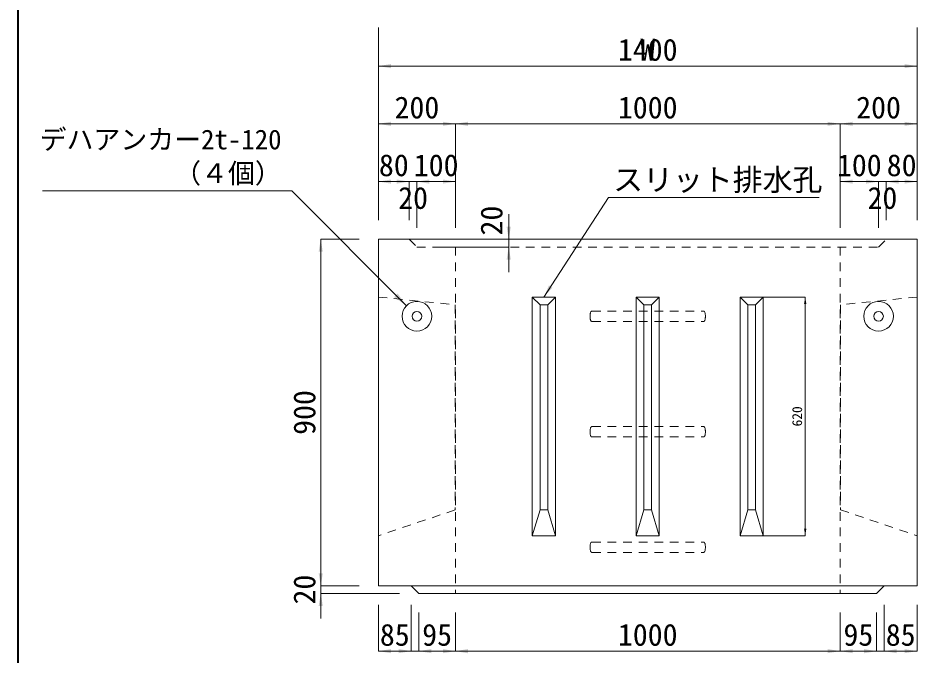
# Model space of a CAD drawing. Units: millimetres at full size, sheet at 1:30; some dimension numbers follow another scale. Extents: x 19038 to 49388, y -43687 to -27642.
# Drawn here: x 36888 to 39225, y -39007 to -37352 of the extents above; entities that cross this region are included whole.
import ezdxf
from ezdxf.enums import TextEntityAlignment as Align

# ---------------------------------------------------------------- set-up
doc = ezdxf.new("R2010")
doc.units = ezdxf.units.MM
doc.header["$LTSCALE"] = 30
doc.linetypes.add('USER1', pattern=[1.35, 0.75, -0.6])
for name, color, linetype, lineweight in [('0_2', 7, 'Continuous', 9), ('インサート', 3, 'USER1', 5), ('図枠', 7, 'Continuous', 5), ('寸法線', 7, 'Continuous', 9), ('本体', 2, 'Continuous', 13)]:
    doc.layers.add(name, color=color, linetype=linetype, lineweight=lineweight)
doc.styles.add('ＭＳ ゴシック', font='')
doc.styles.get('ＭＳ ゴシック').set_extended_font_data('MS Gothic')

# ---------------------------------------------------------------- blocks, each defined once
blk = doc.blocks.new('filled_arrow')
at = {"color": 0, "linetype": 'Continuous', "lineweight": -2}
blk.add_solid([(7.5, 1.25), (0, 0), (7.5, -1.25)], dxfattribs=at)

msp = doc.modelspace()

# ---------------------------------------------------------------- linework, layer by layer
at = {"layer": '0_2', "linetype": 'USER1'}
for p, q in [((37825.01, -38076.71), (38024.01, -38096.74)), ((39225.01, -38076.71), (39026.01, -38096.74)), ((38024.01, -38096.74), (38024.01, -38629.93)), ((38380.26, -38113.21), (38669.76, -38113.21)), ((39026.01, -38096.74), (39026.01, -38629.71)), ((38380.26, -38140.21), (38669.76, -38140.21)), ((38380.26, -38413.21), (38669.76, -38413.21)), ((38380.26, -38440.21), (38669.76, -38440.21)), ((38024.01, -38629.93), (37825.01, -38696.71)), ((39026.01, -38629.71), (39225.01, -38696.71)), ((38380.26, -38713.21), (38669.76, -38713.21)), ((38380.26, -38740.21), (38669.76, -38740.21))]:
    msp.add_line(p, q, dxfattribs=at)
at = {"layer": '0_2'}
for p, q in [((38225.01, -38076.71), (38285.01, -38076.71)), ((38225.01, -38696.71), (38225.01, -38076.71)), ((38285.01, -38076.71), (38285.01, -38696.71)), ((38495.01, -38076.71), (38555.01, -38076.71)), ((38495.01, -38696.71), (38495.01, -38076.71)), ((38555.01, -38076.71), (38555.01, -38696.71)), ((38765.01, -38076.71), (38825.01, -38076.71)), ((38765.01, -38696.71), (38765.01, -38076.71)), ((38825.01, -38076.71), (38825.01, -38696.71)), ((38245.01, -38096.74), (38265.01, -38096.74)), ((38515.01, -38096.74), (38535.01, -38096.74)), ((38785.01, -38096.74), (38805.01, -38096.74)), ((38225.01, -38696.71), (38245.01, -38629.71)), ((38265.01, -38629.71), (38245.01, -38629.71)), ((38265.01, -38629.71), (38285.01, -38696.71)), ((38495.01, -38696.71), (38515.01, -38629.71)), ((38535.01, -38629.71), (38515.01, -38629.71)), ((38535.01, -38629.71), (38555.01, -38696.71)), ((38765.01, -38696.71), (38785.01, -38629.71)), ((38805.01, -38629.71), (38785.01, -38629.71)), ((38805.01, -38629.71), (38825.01, -38696.71)), ((38285.01, -38696.71), (38225.01, -38696.71)), ((38555.01, -38696.71), (38495.01, -38696.71)), ((38825.01, -38696.71), (38765.01, -38696.71))]:
    msp.add_line(p, q, dxfattribs=at)
for points in [[(38225.01, -38076.71), (38245.01, -38096.74), (38245.01, -38629.71)], [(38265.01, -38629.71), (38265.01, -38096.74), (38285.01, -38076.71)], [(38495.01, -38076.71), (38515.01, -38096.74), (38515.01, -38629.71)], [(38535.01, -38629.71), (38535.01, -38096.74), (38555.01, -38076.71)], [(38765.01, -38076.71), (38785.01, -38096.74), (38785.01, -38629.71)], [(38805.01, -38629.71), (38805.01, -38096.74), (38825.01, -38076.71)]]:
    msp.add_lwpolyline(points, dxfattribs=at)
at = {"layer": '0_2', "linetype": 'USER1'}
for centre, radius, start, end in [((38408.01, -38126.71), 33, 160.18507, 199.81493), ((38380.26, -38116.71), 3.5, 90, 160.18507), ((38669.76, -38116.71), 3.5, 19.81493, 90), ((38642.01, -38126.71), 33, 340.18507, 19.81493), ((38380.26, -38136.71), 3.5, 199.81493, 270), ((38669.76, -38136.71), 3.5, 270, 340.18507), ((38408.01, -38426.71), 33, 160.18507, 199.81493), ((38380.26, -38416.71), 3.5, 90, 160.18507), ((38669.76, -38416.71), 3.5, 19.81493, 90), ((38642.01, -38426.71), 33, 340.18507, 19.81493), ((38380.26, -38436.71), 3.5, 199.81493, 270), ((38669.76, -38436.71), 3.5, 270, 340.18507), ((38408.01, -38726.71), 33, 160.18507, 199.81493), ((38380.26, -38716.71), 3.5, 90, 160.18507), ((38669.76, -38716.71), 3.5, 19.81493, 90), ((38642.01, -38726.71), 33, 340.18507, 19.81493), ((38380.26, -38736.71), 3.5, 199.81493, 270), ((38669.76, -38736.71), 3.5, 270, 340.18507)]:
    msp.add_arc(centre, radius, start, end, dxfattribs=at)
at = {"layer": 'インサート', "linetype": 'Continuous'}
for centre, radius in [((37925.01, -38126.71), 38.5), ((39125.01, -38126.71), 38.5), ((37925.01, -38126.71), 12.5), ((39125.01, -38126.71), 12.5)]:
    msp.add_circle(centre, radius, dxfattribs=at)
at = {"layer": '図枠', "lineweight": 40}
msp.add_line((36887.99, -35076.71), (36887.99, -43386.71), dxfattribs=at)
at = {"layer": '寸法線'}
for p, q in [((37825.01, -37376.71), (37825.01, -37476.71)), ((39225.01, -37376.71), (39225.01, -37476.71)), ((37825.01, -37476.71), (39225.01, -37476.71)), ((37825.01, -37876.71), (37825.01, -37476.71)), ((37825.01, -37476.71), (39225.01, -37476.71)), ((39225.01, -37876.71), (39225.01, -37476.71)), ((37825.01, -37626.71), (38025.01, -37626.71)), ((37825.01, -37876.71), (37825.01, -37626.71)), ((38025.01, -37896.71), (38025.01, -37626.71)), ((38025.01, -37626.71), (39025.01, -37626.71)), ((38025.01, -37896.71), (38025.01, -37626.71)), ((39025.01, -37896.71), (39025.01, -37626.71)), ((39025.01, -37626.71), (39225.01, -37626.71)), ((39025.01, -37896.71), (39025.01, -37626.71)), ((39225.01, -37876.71), (39225.01, -37626.71)), ((37825.01, -37776.71), (37905.01, -37776.71)), ((37825.01, -37876.71), (37825.01, -37776.71)), ((37872.51, -37776.71), (37957.51, -37776.71)), ((37905.01, -37876.71), (37905.01, -37776.71)), ((37905.01, -37876.71), (37905.01, -37776.71)), ((37925.01, -37776.71), (38025.01, -37776.71)), ((37925.01, -37896.71), (37925.01, -37776.71)), ((37925.01, -37896.71), (37925.01, -37776.71)), ((38025.01, -37896.71), (38025.01, -37776.71)), ((39025.01, -37776.71), (39125.01, -37776.71)), ((39025.01, -37896.71), (39025.01, -37776.71)), ((39092.51, -37776.71), (39177.51, -37776.71)), ((39125.01, -37896.71), (39125.01, -37776.71)), ((39125.01, -37896.71), (39125.01, -37776.71)), ((39145.01, -37876.71), (39145.01, -37776.71)), ((39145.01, -37776.71), (39225.01, -37776.71)), ((39145.01, -37876.71), (39145.01, -37776.71)), ((39225.01, -37876.71), (39225.01, -37776.71)), ((38163.7, -38011.71), (38163.7, -37861.71)), ((37675.01, -38826.71), (37675.01, -37926.71)), ((37775.01, -37926.71), (37675.01, -37926.71)), ((37955.01, -37926.71), (38163.7, -37926.71)), ((37975.01, -37946.71), (38163.7, -37946.71)), ((37675.01, -38911.71), (37675.01, -38761.71)), ((37775.01, -38826.71), (37675.01, -38826.71)), ((37775.01, -38826.71), (37675.01, -38826.71)), ((37880.01, -38846.71), (37675.01, -38846.71)), ((37825.01, -38876.71), (37825.01, -38996.71)), ((37910.01, -38876.71), (37910.01, -38996.71)), ((37910.01, -38876.71), (37910.01, -38996.71)), ((39140.01, -38876.71), (39140.01, -38996.71)), ((39140.01, -38876.71), (39140.01, -38996.71)), ((39225.01, -38876.71), (39225.01, -38996.71)), ((37930.01, -38896.71), (37930.01, -38996.71)), ((37930.01, -38896.71), (37930.01, -38996.71)), ((38025.01, -38896.71), (38025.01, -38996.71)), ((38025.01, -38896.71), (38025.01, -38996.71)), ((39025.01, -38896.71), (39025.01, -38996.71)), ((39025.01, -38896.71), (39025.01, -38996.71)), ((39120.01, -38896.71), (39120.01, -38996.71)), ((39120.01, -38896.71), (39120.01, -38996.71)), ((37825.01, -38996.71), (37910.01, -38996.71)), ((37877.51, -38996.71), (37962.51, -38996.71)), ((37930.01, -38996.71), (38025.01, -38996.71)), ((38025.01, -38996.71), (39025.01, -38996.71)), ((39025.01, -38996.71), (39120.01, -38996.71)), ((39087.51, -38996.71), (39172.51, -38996.71)), ((39140.01, -38996.71), (39225.01, -38996.71))]:
    msp.add_line(p, q, dxfattribs=at)
at = {"layer": '寸法線', "lineweight": 13}
for p, q in [((38825.01, -38076.71), (38934.42, -38076.71)), ((38934.42, -38076.71), (38934.42, -38696.71)), ((38825.01, -38696.71), (38934.42, -38696.71))]:
    msp.add_line(p, q, dxfattribs=at)
at = {"layer": '寸法線'}
for points in [[(37897.79, -38099.49), (37599.43, -37801.13), (37588.63, -37801.13), (36951.67, -37801.13)], [(38255.01, -38076.71), (38422.78, -37818.05), (38970.71, -37818.05)]]:
    msp.add_lwpolyline(points, dxfattribs=at)
at = {"layer": '本体'}
for p, q in [((37825.01, -37926.71), (37825.01, -38826.71)), ((37825.01, -37926.71), (39225.01, -37926.71)), ((39225.01, -37926.71), (39225.01, -38826.71)), ((37825.01, -38826.71), (39225.01, -38826.71)), ((37910.01, -38826.71), (37930.01, -38846.71)), ((39120.01, -38846.71), (39140.01, -38826.71)), ((37930.01, -38846.71), (39120.01, -38846.71))]:
    msp.add_line(p, q, dxfattribs=at)
at = {"layer": '本体', "linetype": 'USER1', "lineweight": 9}
for p, q in [((37905.01, -37926.71), (37925.01, -37946.71)), ((39125.01, -37946.71), (39145.01, -37926.71)), ((37925.01, -37946.71), (39125.01, -37946.71)), ((38025.01, -37946.71), (38025.01, -38846.71)), ((39025.01, -37946.71), (39025.01, -38846.71))]:
    msp.add_line(p, q, dxfattribs=at)

# ---------------------------------------------------------------- block references
at = {"layer": '寸法線', "xscale": 4.33, "yscale": 4.33}
for p in [(37825.01, -37476.71), (37825.01, -37476.71), (37825.01, -37626.71), (38025.01, -37626.71), (39025.01, -37626.71), (37825.01, -37776.71), (37925.01, -37776.71), (39025.01, -37776.71), (39145.01, -37776.71), (37825.01, -38996.71), (37930.01, -38996.71), (38025.01, -38996.71), (39025.01, -38996.71), (39140.01, -38996.71)]:
    msp.add_blockref('filled_arrow', p, dxfattribs=at)
at = {"layer": '寸法線'}
for p, xscale, yscale, rotation in [((39225.01, -37476.71), 4.33, 4.33, 180), ((39225.01, -37476.71), 4.33, 4.33, 180), ((38025.01, -37626.71), 4.33, 4.33, 180), ((39025.01, -37626.71), 4.33, 4.33, 180), ((39225.01, -37626.71), 4.33, 4.33, 180), ((37905.01, -37776.71), 4.33, 4.33, 180), ((38025.01, -37776.71), 4.33, 4.33, 180), ((39125.01, -37776.71), 4.33, 4.33, 180), ((39225.01, -37776.71), 4.33, 4.33, 180), ((38163.7, -37926.71), 4.33, 4.33, 90), ((37675.01, -37926.71), 4.33, 4.33, 270), ((38163.7, -37946.71), 4.33, 4.33, 270), ((38255.01, -38076.71), 4.33, 4.33, 57), ((37897.79, -38099.49), 5.2, 5.2, 135), ((37675.01, -38826.71), 4.33, 4.33, 90), ((37675.01, -38826.71), 4.33, 4.33, 90), ((37675.01, -38846.71), 4.33, 4.33, 270), ((37910.01, -38996.71), 4.33, 4.33, 180), ((38025.01, -38996.71), 4.33, 4.33, 180), ((39025.01, -38996.71), 4.33, 4.33, 180), ((39120.01, -38996.71), 4.33, 4.33, 180), ((39225.01, -38996.71), 4.33, 4.33, 180)]:
    msp.add_blockref('filled_arrow', p, dxfattribs=dict(at, xscale=xscale, yscale=yscale, rotation=rotation))
at = {"layer": '寸法線', "lineweight": 13, "xscale": 2.4, "yscale": 2.4}
for p, rotation in [((38934.42, -38076.71), 270), ((38934.42, -38696.71), 90)]:
    msp.add_blockref('filled_arrow', p, dxfattribs=dict(at, rotation=rotation))

# ---------------------------------------------------------------- texts
at = {"layer": '寸法線', "style": 'ＭＳ ゴシック'}
for s, p in [('1400', (38525.01, -37434.21)), ('W', (38525.01, -37434.21)), ('200', (37925.01, -37584.21)), ('1000', (38525.01, -37584.21)), ('200', (39125.01, -37584.21)), ('80', (37865.01, -37734.21)), ('100', (37975.01, -37734.21)), ('100', (39075.01, -37734.21)), ('80', (39185.01, -37734.21)), ('20', (37915.01, -37819.21)), ('20', (39135.01, -37819.21)), ('85', (37867.51, -38954.21)), ('95', (37977.51, -38954.21)), ('1000', (38525.01, -38954.21)), ('95', (39072.51, -38954.21)), ('85', (39182.51, -38954.21))]:
    msp.add_text(s, height=56.96, dxfattribs=at).set_placement(p, align=Align.MIDDLE_CENTER)
for s, p in [('デハアンカー2t-120', (36944.26, -37708.31)), ('\u3000\u3000（４個）', (37154.05, -37796.06))]:
    msp.add_text(s, height=51.27, dxfattribs=at).set_placement(p, align=Align.BOTTOM_LEFT)
msp.add_text('スリット排水孔', height=56.96, dxfattribs=at).set_placement((38435.28, -37743.31), align=Align.TOP_LEFT)
for s, height, p in [('20', 56.96, (38118.89, -37877.99)), ('900', 56.96, (37632.51, -38376.71)), ('620', 25.63, (38913.42, -38386.71)), ('20', 56.96, (37632.51, -38836.71))]:
    msp.add_text(s, height=height, rotation=90, dxfattribs=at).set_placement(p, align=Align.MIDDLE_CENTER)

doc.saveas('drawing.dxf')
